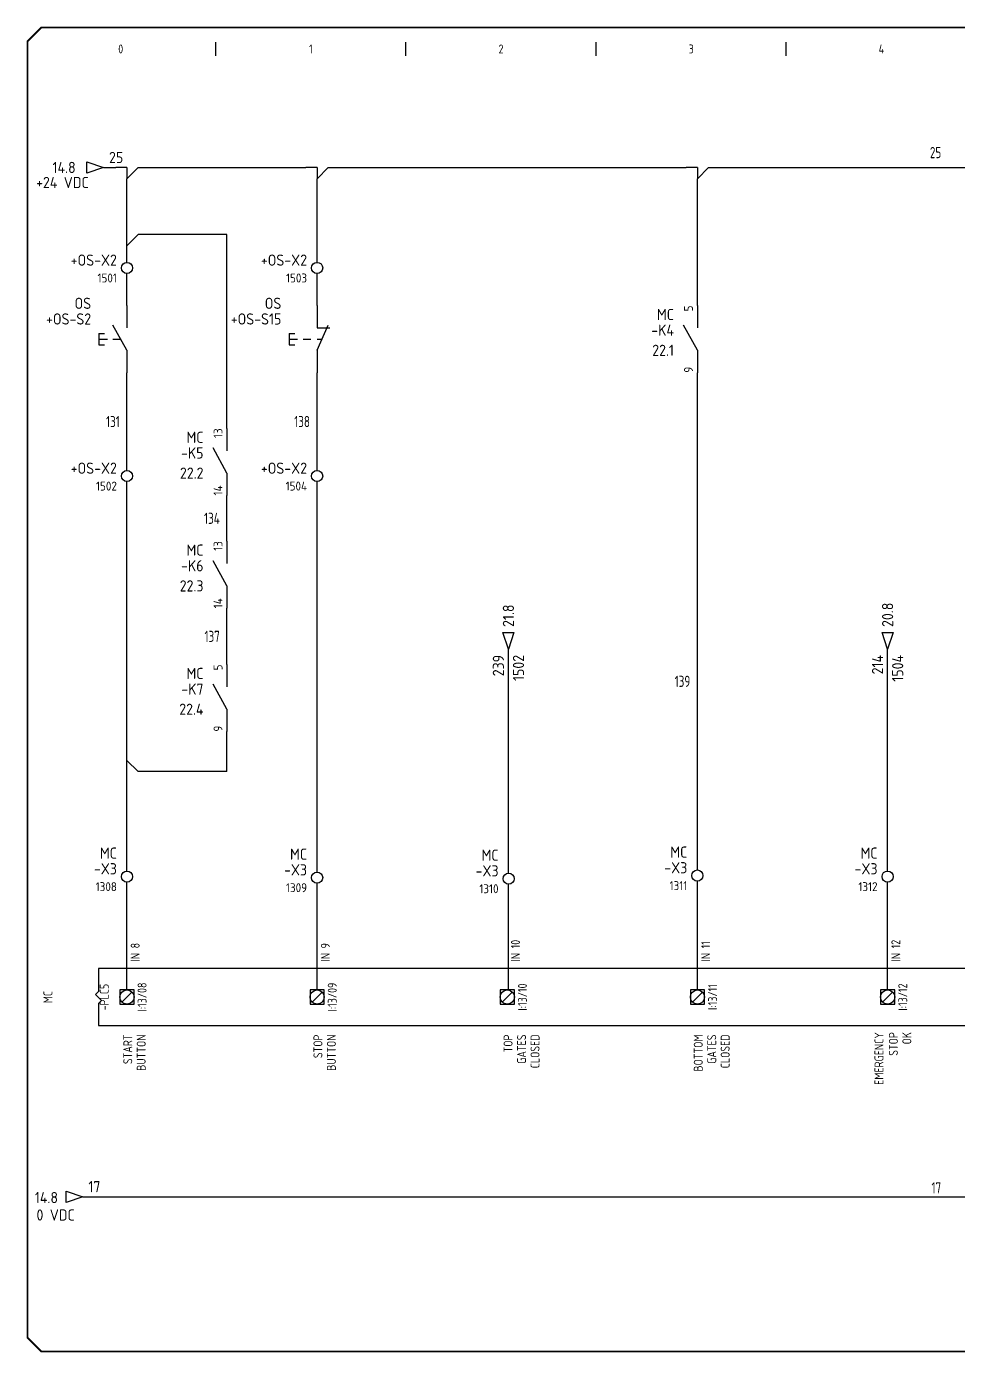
# Model space of a CAD drawing. Header units: millimetres. Extents: x 0 to 840, y 0 to 593.
# Drawn here: x 0 to 417, y 0 to 593 of the extents above; entities that cross this region are included whole.
import ezdxf
from ezdxf.enums import TextEntityAlignment as Align

# ---------------------------------------------------------------- set-up
doc = ezdxf.new("R2010")
doc.units = ezdxf.units.MM
doc.header["$LTSCALE"] = 10
doc.header["$MEASUREMENT"] = 0
for name, color, linetype in [('BLU_1.0mm^2', 5, 'Continuous'), ('BLU_1.5mm^2', 5, 'Continuous'), ('DESC', 150, 'Continuous'), ('GRN_2.5mm^2', 3, 'Continuous'), ('GRY_0.5mm^2', 9, 'Continuous'), ('LOC', 8, 'Continuous'), ('SYMS', 7, 'Continuous'), ('TAGS', 150, 'Continuous'), ('TERMS', 123, 'Continuous'), ('TITLE', 7, 'Continuous'), ('WIRENO', 72, 'Continuous'), ('WIREREF_DEST', 52, 'Continuous'), ('XREF', 7, 'Continuous'), ('XREFCHILD', 134, 'Continuous')]:
    doc.layers.add(name, color=color, linetype=linetype)
doc.styles.add('ITALIC', font='ITALIC')
doc.styles.add('SIMPLEX', font='simplex')
doc.styles.add('WD_IEC', font='isocp2.shx', dxfattribs={"width": 0.9, "height": 4})

# ---------------------------------------------------------------- blocks, each defined once
blk = doc.blocks.new('PLCIO_51B4')
at = {"layer": 'SYMS', "ltscale": 25}
for p, q in [((-12.7, 12.7), (-12.7, 2.54)), ((689.53, 12.7), (-12.7, 12.7)), ((689.53, -12.7), (689.53, 12.7)), ((-12.7, 2.54), (-14.05, 1.19)), ((-14.05, 1.19), (-11.35, -1.5)), ((-11.35, -1.5), (-12.7, -2.85)), ((-12.7, -2.85), (-12.7, -12.7)), ((-12.7, -12.7), (689.53, -12.7))]:
    blk.add_line(p, q, dxfattribs=at)
at = {"layer": 'SYMS'}
for p, q in [((-3.18, 3.17), (-3.18, -3.18)), ((3.17, 3.17), (-3.18, 3.17)), ((-3.18, 3.17), (-3.18, -3.18)), ((3.17, 3.17), (-3.18, 3.17)), ((-2.25, -2.25), (2.25, 2.25)), ((3.17, -3.18), (3.17, 3.17)), ((3.17, -3.18), (3.17, 3.17)), ((81.83, 3.17), (81.83, -3.18)), ((88.17, 3.17), (81.83, 3.17)), ((81.83, 3.17), (81.83, -3.18)), ((88.17, 3.17), (81.83, 3.17)), ((82.75, -2.25), (87.25, 2.25)), ((88.17, -3.18), (88.17, 3.17)), ((88.17, -3.18), (88.17, 3.17)), ((166.82, 3.17), (166.82, -3.18)), ((173.18, 3.17), (166.82, 3.17)), ((166.82, 3.17), (166.82, -3.18)), ((173.18, 3.17), (166.82, 3.17)), ((167.75, -2.25), (172.25, 2.25)), ((173.18, -3.18), (173.18, 3.17)), ((173.18, -3.18), (173.18, 3.17)), ((251.82, 3.17), (251.82, -3.18)), ((258.18, 3.17), (251.82, 3.17)), ((251.82, 3.17), (251.82, -3.18)), ((258.18, 3.17), (251.82, 3.17)), ((252.75, -2.25), (257.25, 2.25)), ((258.18, -3.18), (258.18, 3.17)), ((258.18, -3.18), (258.18, 3.17)), ((336.82, 3.17), (336.82, -3.18)), ((343.18, 3.17), (336.82, 3.17)), ((336.82, 3.17), (336.82, -3.18)), ((343.18, 3.17), (336.82, 3.17)), ((337.75, -2.25), (342.25, 2.25)), ((343.18, -3.18), (343.18, 3.17)), ((343.18, -3.18), (343.18, 3.17)), ((421.82, 3.17), (421.82, -3.18)), ((428.18, 3.17), (421.82, 3.17)), ((421.82, 3.17), (421.82, -3.18)), ((428.18, 3.17), (421.82, 3.17)), ((422.75, -2.25), (427.25, 2.25)), ((428.18, -3.18), (428.18, 3.17)), ((428.18, -3.18), (428.18, 3.17)), ((506.82, 3.17), (506.82, -3.18)), ((513.17, 3.17), (506.82, 3.17)), ((506.82, 3.17), (506.82, -3.18)), ((513.17, 3.17), (506.82, 3.17)), ((507.75, -2.25), (512.25, 2.25)), ((513.17, -3.18), (513.17, 3.17)), ((513.17, -3.18), (513.17, 3.17)), ((591.83, 3.17), (591.83, -3.18)), ((598.17, 3.17), (591.83, 3.17)), ((591.83, 3.17), (591.83, -3.18)), ((598.17, 3.17), (591.83, 3.17)), ((592.75, -2.25), (597.25, 2.25)), ((598.17, -3.18), (598.17, 3.17)), ((598.17, -3.18), (598.17, 3.17)), ((676.83, 3.17), (676.83, -3.18)), ((683.17, 3.17), (676.83, 3.17)), ((677.75, -2.25), (682.25, 2.25)), ((683.17, -3.18), (683.17, 3.17)), ((-3.18, -3.18), (3.17, -3.18)), ((-3.18, -3.18), (3.17, -3.18)), ((81.83, -3.18), (88.17, -3.18)), ((81.83, -3.18), (88.17, -3.18)), ((166.82, -3.18), (173.18, -3.18)), ((166.82, -3.18), (173.18, -3.18)), ((251.82, -3.18), (258.18, -3.18)), ((251.82, -3.18), (258.18, -3.18)), ((336.82, -3.18), (343.18, -3.18)), ((336.82, -3.18), (343.18, -3.18)), ((421.82, -3.18), (428.18, -3.18)), ((421.82, -3.18), (428.18, -3.18)), ((506.82, -3.18), (513.17, -3.18)), ((506.82, -3.18), (513.17, -3.18)), ((591.83, -3.18), (598.17, -3.18)), ((591.83, -3.18), (598.17, -3.18)), ((676.83, -3.18), (683.17, -3.18))]:
    blk.add_line(p, q, dxfattribs=at)
for centre in [(0, 0), (85, 0), (170, 0), (255, 0), (340, 0), (425, 0), (510, 0), (595, 0), (680, 0)]:
    blk.add_circle(centre, 3.17, dxfattribs=at)
at = {"ltscale": 25, "style": 'WD_IEC', "width": 0.8}
blk.add_attdef('LOC', text='', height=3.17, rotation=90, dxfattribs=at).set_placement((-33.34, 0), align=Align.CENTER)
at = {"ltscale": 25, "style": 'WD_IEC'}
blk.add_attdef('TAG_1', text='', height=3.17, rotation=90, dxfattribs=at).set_placement((-8.17, 0), align=Align.CENTER)
at = {"layer": 'SYMS', "style": 'WD_IEC', "width": 0.9}
for tag, p in [('TERMDESC09', (1.65, 15.88)), ('TERMDESC10', (86.65, 15.88)), ('TERMDESC11', (171.65, 15.88)), ('TERMDESC12', (256.65, 15.88)), ('TERMDESC13', (341.65, 15.88)), ('TERMDESC14', (426.65, 15.88)), ('TERMDESC15', (511.65, 15.88)), ('TERMDESC16', (596.65, 15.88))]:
    blk.add_attdef(tag, text='', height=3.17, rotation=90, dxfattribs=at).set_placement(p, align=Align.TOP_LEFT)
at = {"layer": 'SYMS', "style": 'WD_IEC'}
for tag, p in [('TAGA09', (4.76, 0)), ('TAGA10', (89.76, 0)), ('TAGA12', (259.76, 0)), ('TAGA13', (344.76, 0)), ('TAGA14', (429.76, 0)), ('TAGA15', (514.76, 0)), ('TAGA16', (599.76, 0)), ('TAGA11', (174.76, 0))]:
    blk.add_attdef(tag, text='', height=3.17, rotation=90, dxfattribs=at).set_placement(p, align=Align.TOP_CENTER)
at = {"layer": 'SYMS', "style": 'WD_IEC', "width": 0.9}
for tag, p in [('TERM09', (-4.76, 0)), ('TERM10', (80.24, 0)), ('TERM11', (165.24, 0)), ('TERM12', (250.24, 0)), ('TERM13', (335.24, 0)), ('TERM14', (420.24, 0)), ('TERM15', (505.24, 0)), ('TERM16', (590.24, 0)), ('TERM17', (675.24, 0))]:
    blk.add_attdef(tag, text='', height=3.17, rotation=90, dxfattribs=at).set_placement(p, align=Align.CENTER)
at = {"layer": 'SYMS', "style": 'WD_IEC', "flags": 1}
for tag, p in [('X2TERM09', (0, 3.17)), ('X2TERM10', (85, 3.17)), ('X2TERM11', (170, 3.17)), ('X2TERM12', (255, 3.17)), ('X2TERM13', (340, 3.17)), ('X2TERM14', (425, 3.17)), ('X2TERM15', (510, 3.17)), ('X2TERM16', (595, 3.17)), ('X8TERM17', (680, -3.18))]:
    blk.add_attdef(tag, text='', height=0.254, rotation=90, dxfattribs=at).set_placement(p, align=Align.RIGHT)
at = {"layer": 'SYMS', "style": 'WD_IEC', "width": 0.9}
blk.add_attdef('TERMDESC17', text='', height=3.17, rotation=90, dxfattribs=at).set_placement((681.59, -15.88), align=Align.TOP_RIGHT)
for tag, p in [('DESCA10', (82.62, -29.37)), ('DESCB10', (86.59, -29.37)), ('DESCC10', (90.56, -29.37)), ('DESCD10', (94.53, -29.37)), ('DESCE10', (98.49, -29.37)), ('DESCA12', (252.62, -29.37)), ('DESCB12', (256.59, -29.37)), ('DESCC12', (260.56, -29.37)), ('DESCD12', (264.53, -29.37)), ('DESCE12', (268.49, -29.37)), ('DESCA13', (337.62, -29.37)), ('DESCB13', (341.59, -29.37)), ('DESCC13', (345.56, -29.37)), ('DESCD13', (349.53, -29.37)), ('DESCE13', (353.49, -29.37)), ('DESCA14', (422.62, -29.37)), ('DESCB14', (426.59, -29.37)), ('DESCC14', (430.56, -29.37)), ('DESCD14', (434.53, -29.37)), ('DESCE14', (438.49, -29.37)), ('DESCA15', (507.62, -29.37)), ('DESCB15', (511.59, -29.37)), ('DESCC15', (515.56, -29.37)), ('DESCD15', (519.53, -29.37)), ('DESCE15', (523.49, -29.37)), ('DESCA16', (592.62, -29.37)), ('DESCB16', (596.59, -29.37)), ('DESCC16', (600.56, -29.37)), ('DESCD16', (604.53, -29.37)), ('DESCE16', (608.49, -29.37)), ('DESCA09', (-2.38, -29.37)), ('DESCB09', (1.59, -29.37)), ('DESCC09', (5.56, -29.37)), ('DESCD09', (9.52, -29.37)), ('DESCE09', (13.49, -29.37)), ('DESCA11', (167.62, -29.37)), ('DESCB11', (171.59, -29.37)), ('DESCC11', (175.56, -29.37)), ('DESCD11', (179.53, -29.37)), ('DESCE11', (183.49, -29.37))]:
    blk.add_attdef(tag, text='', height=3.17, rotation=90, dxfattribs=at).set_placement(p, align=Align.RIGHT)
blk = doc.blocks.new('acade_title')
at = {"layer": 'SYMS'}
for p, q in [((85, 580), (85, 586)), ((170, 580), (170, 586)), ((255, 580), (255, 586)), ((340, 580), (340, 586))]:
    blk.add_line(p, q, dxfattribs=at)
at = {"layer": 'TITLE', "const_width": 0.784}
blk.add_lwpolyline([(765.79, 7.07), (765.79, 586.36), (759.5, 592.64), (7.07, 592.64), (0.79, 586.36), (0.79, 7.07), (7.07, 0.79), (759.5, 0.79)], close=True, dxfattribs=at)
at = {"layer": 'SYMS', "style": 'WD_IEC', "width": 0.9}
for s, p in [('0', (42.5, 581)), ('1', (127.5, 581)), ('2', (212.5, 581)), ('3', (297.5, 581)), ('4', (382.5, 581))]:
    blk.add_text(s, height=4, dxfattribs=at).set_placement(p, align=Align.CENTER)
at = {"layer": 'TITLE', "color": 1, "style": 'ITALIC'}
for tag, height, p in [('TITLE#1', 3, (806.47, 85.58)), ('TITLE#2', 3, (806.47, 80.5)), ('TITLE#3', 3, (806.47, 75.41)), ('TITLE#4', 3, (806.47, 70.33)), ('DWG#', 4, (806.47, 20.76))]:
    blk.add_attdef(tag, text='', height=height, dxfattribs=at).set_placement(p, align=Align.CENTER)
at = {"layer": 'TITLE', "color": 1, "style": 'SIMPLEX'}
blk.add_attdef('CAD#', (772.63, 49.19), '', height=2.5, rotation=90, dxfattribs=at)
at = {"layer": 'TITLE', "color": 1}
for tag, p, height, style in [('ENGINEER', (783.37, 49.19), 2.5, 'ITALIC'), ('CHKDBY', (813.2, 49.2), 2.5, 'ITALIC'), ('JOB#', (789.06, 41.3), 2.5, 'SIMPLEX'), ('DRAWNBY', (814.95, 41.3), 2.5, 'ITALIC'), ('SCALE', (786.29, 33.76), 2.5, 'SIMPLEX'), ('DATE', (812.8, 33.76), 2.5, 'SIMPLEX'), ('SHTS', (815.9, 6.29), 4, 'ITALIC')]:
    blk.add_attdef(tag, p, '', height=height, dxfattribs=dict(at, style=style))
at = {"layer": 'TITLE', "color": 1, "style": 'ITALIC'}
blk.add_attdef('SH#', text='', height=4, dxfattribs=at).set_placement((799.54, 6.29), align=Align.RIGHT)
at = {"layer": 'TITLE', "color": 7, "flags": 9}
blk.add_attdef('WD_TB', (782.91, 0.79), '', height=3.14, dxfattribs=at)
blk = doc.blocks.new('HA1D2')
blk.add_lwpolyline([(0, 0), (-1.25, 3.75), (1.25, 3.75)], close=True)
at = {"style": 'WD_IEC'}
blk.add_attdef('XREF', text='', height=2.5, rotation=90, dxfattribs=at).set_placement((0, 5), align=Align.MIDDLE_LEFT)
at = {"style": 'WD_IEC', "flags": 1}
blk.add_attdef('SIGCODE', text='', height=1, dxfattribs=at).set_placement((-2.5, 1.8), align=Align.RIGHT)
blk.add_attdef('X8TERM01', (0, 0), '', height=0.32, dxfattribs=at)
at = {"style": 'WD_IEC', "flags": 8}
blk.add_attdef('WIRENO', text='', height=2.5, rotation=90, dxfattribs=at).set_placement((-1, -1.25), align=Align.RIGHT)
at = {"style": 'WD_IEC'}
blk.add_attdef('DESC1', text='', height=2.5, rotation=90, dxfattribs=at).set_placement((1, -1.25), align=Align.TOP_RIGHT)
blk = doc.blocks.new('VPB12')
for p, q in [((0, 7.5), (0, 2.5)), ((0, -2.5), (2.5, 3.12)), ((-6.25, 1.25), (-6.25, -1.25)), ((-6.25, 1.25), (-5, 1.25)), ((-6.25, 0), (-4.38, 0)), ((-3.12, 0), (-1.39, 0)), ((0, 2.5), (2.87, 2.5)), ((0, 0), (1.11, 0)), ((-6.25, -1.25), (-5, -1.25)), ((0, -2.5), (0, -7.5))]:
    blk.add_line(p, q)
at = {"style": 'WD_IEC'}
for tag, p in [('INST', (-8, 10.25)), ('LOC', (-8, 6.75)), ('TAG1', (-8, 3.25)), ('DESC1', (-8, -10.35)), ('DESC2', (-8, -13.85)), ('DESC3', (-8, -17.35))]:
    blk.add_attdef(tag, text='', height=2.5, dxfattribs=at).set_placement(p, align=Align.RIGHT)
blk.add_attdef('TERM01', text='', height=2, rotation=90, dxfattribs=at).set_placement((-1, 7.5), align=Align.RIGHT)
at = {"style": 'WD_IEC', "flags": 1}
for tag, p, height in [('X2TERM01', (0, 7.5), 0.32), ('CONTACT', (0.5, 4.5), 1), ('COMMON', (1.75, 3.25), 1), ('X1LINK', (1.5, 0), 0.32), ('ASSYCODE', (1, -4), 1), ('FAMILY', (1, -5.5), 1), ('X8TERM02', (0, -7.5), 0.32), ('CATDESC', (1, -7), 1)]:
    blk.add_attdef(tag, p, '', height=height, dxfattribs=at)
at = {"style": 'WD_IEC', "flags": 9}
for tag, p in [('MFG', (-8.5, -0.25)), ('CAT', (-8.5, -2.75))]:
    blk.add_attdef(tag, text='', height=1.5, dxfattribs=at).set_placement(p, align=Align.RIGHT)
at = {"style": 'WD_IEC'}
blk.add_attdef('TERM02', (-1, -7.5), '', height=2, rotation=90, dxfattribs=at)
at = {"lineweight": 15, "style": 'WD_IEC'}
blk.add_attdef('XREF', text='', height=2.5, dxfattribs=at).set_placement((-8, -6.35), align=Align.RIGHT)
blk = doc.blocks.new('VPB11')
for p, q in [((0, 7.5), (0, 2.5)), ((0, -2.5), (-3.125, 3.125)), ((-6.25, 1.25), (-6.25, -1.25)), ((-6.25, 1.25), (-5, 1.25)), ((-6.25, 0), (-4.375, 0)), ((-3.125, 0), (-1.389, 0)), ((-6.25, -1.25), (-5, -1.25)), ((0, -2.5), (0, -7.5))]:
    blk.add_line(p, q)
at = {"style": 'WD_IEC'}
for tag, p in [('INST', (-8, 10.25)), ('LOC', (-8, 6.75)), ('TAG1', (-8, 3.25)), ('DESC1', (-8, -10.35)), ('DESC2', (-8, -13.85)), ('DESC3', (-8, -17.35))]:
    blk.add_attdef(tag, text='', height=2.5, dxfattribs=at).set_placement(p, align=Align.RIGHT)
blk.add_attdef('TERM01', text='', height=2, rotation=90, dxfattribs=at).set_placement((-1, 7.5), align=Align.RIGHT)
at = {"style": 'WD_IEC', "flags": 1}
for tag, p, height in [('X2TERM01', (0, 7.5), 0.32), ('CONTACT', (0.5, 4.5), 1), ('COMMON', (1.75, 3.25), 1), ('X1LINK', (0, 0), 0.32), ('ASSYCODE', (1, -4), 1), ('FAMILY', (1, -5.5), 1), ('X8TERM02', (0, -7.5), 0.32), ('CATDESC', (1, -7), 1)]:
    blk.add_attdef(tag, p, '', height=height, dxfattribs=at)
at = {"style": 'WD_IEC', "flags": 9}
for tag, p in [('MFG', (-8.5, -0.25)), ('CAT', (-8.5, -2.75))]:
    blk.add_attdef(tag, text='', height=1.5, dxfattribs=at).set_placement(p, align=Align.RIGHT)
at = {"style": 'WD_IEC'}
blk.add_attdef('TERM02', (-1, -7.5), '', height=2, rotation=90, dxfattribs=at)
at = {"lineweight": 15, "style": 'WD_IEC'}
blk.add_attdef('XREF', text='', height=2.5, dxfattribs=at).set_placement((-8, -6.35), align=Align.RIGHT)
blk = doc.blocks.new('VCR21')
for p, q in [((0, 7.5), (0, 2.5)), ((0, -2.5), (-3.12, 3.12)), ((0, -2.5), (0, -7.5))]:
    blk.add_line(p, q)
at = {"style": 'WD_IEC'}
for tag, p in [('INST', (-5.25, 6.75)), ('LOC', (-5.25, 3.75)), ('TAG2', (-5.25, 0.75)), ('XREF', (-5.25, -3.75)), ('DESC1', (-5.25, -6.75)), ('DESC2', (-5.25, -9.75)), ('DESC3', (-5.25, -12.75))]:
    blk.add_attdef(tag, text='', height=2.5, dxfattribs=at).set_placement(p, align=Align.RIGHT)
blk.add_attdef('TERM01', text='', height=2, rotation=90, dxfattribs=at).set_placement((-1, 7.5), align=Align.RIGHT)
at = {"style": 'WD_IEC', "flags": 1}
for tag, p, height in [('X2TERM01', (0, 7.5), 0.32), ('X4LINK', (-2.75, 0), 0.32), ('X1LINK', (-0.5, 0), 0.32), ('CONTACT', (4, -3.5), 1), ('FAMILY', (4, -5), 1), ('COMMON', (5.25, -4.75), 1), ('X8TERM02', (0, -7.5), 0.32)]:
    blk.add_attdef(tag, p, '', height=height, dxfattribs=at)
at = {"style": 'WD_IEC'}
blk.add_attdef('TERM02', (-1, -7.5), '', height=2, rotation=90, dxfattribs=at)
blk = doc.blocks.new('HA1D3')
blk.add_lwpolyline([(0, 0), (-3.75, -1.25), (-3.75, 1.25)], close=True)
at = {"style": 'WD_IEC'}
for tag, p, height, flags in [('WIRENO', (1.25, 1), 2.5, 8), ('X1TERM01', (0, 0), 0.32, 1)]:
    blk.add_attdef(tag, p, '', height=height, dxfattribs=dict(at, flags=flags))
blk.add_attdef('XREF', text='', height=2.5, dxfattribs=at).set_placement((-5, 0), align=Align.MIDDLE_RIGHT)
at = {"style": 'WD_IEC', "flags": 1}
blk.add_attdef('SIGCODE', text='', height=1, dxfattribs=at).set_placement((-2.5, 1.8), align=Align.RIGHT)
at = {"style": 'WD_IEC'}
blk.add_attdef('DESC1', text='', height=2.5, dxfattribs=at).set_placement((1.25, -1), align=Align.TOP_LEFT)
blk = doc.blocks.new('VT0002')
blk.add_circle((0, 0), 1.25)
at = {"style": 'WD_IEC'}
for tag, p in [('INST', (-2.25, 6.5)), ('LOC', (-2.25, 3.5)), ('DESC1', (-2.25, -6.25)), ('DESC2', (-2.25, -9.25)), ('DESC3', (-2.25, -12.25))]:
    blk.add_attdef(tag, text='', height=2.5, dxfattribs=at).set_placement(p, align=Align.RIGHT)
at = {"style": 'WD_IEC', "flags": 1}
for tag, p, height in [('ASSYCODE', (2.75, 10.75), 1), ('CATDESC', (2.75, 9.25), 1), ('MFG', (2.75, 7.25), 1.5), ('CAT', (2.75, 4.75), 1.5), ('X4PIN01', (-1.25, 1), 0.25), ('X4TERM01', (-1.25, 0), 0.25), ('X4TERMDESC01', (-1.25, 0.5), 0.4), ('STRIPSEQ', (0, 0), 0.025), ('X2PIN01', (0, 2.25), 0.25), ('X2TERM01', (0, 1.25), 0.25), ('X8PIN01', (0, -0.25), 0.25), ('X2TERMDESC01', (0, 1.75), 0.4), ('X1PIN01', (1.25, 1), 0.25), ('X1TERM01', (1.25, 0), 0.25), ('X1TERMDESC01', (1.25, 0.5), 0.4), ('LINKTERM', (0, -0.04), 0.025), ('X8TERM01', (0, -1.25), 0.25), ('X8TERMDESC01', (0, -0.75), 0.4)]:
    blk.add_attdef(tag, p, '', height=height, dxfattribs=at)
at = {"style": 'WD_IEC', "flags": 8}
for tag, height, p in [('TAGSTRIP', 2.5, (-2.25, 0.5)), ('TERM01', 2, (-2.25, -3.25))]:
    blk.add_attdef(tag, text='', height=height, dxfattribs=at).set_placement(p, align=Align.RIGHT)
blk = doc.blocks.new('WD_WNH')
at = {"linetype": 'Continuous', "style": 'WD_IEC', "width": 0.8}
blk.add_attdef('WIRENO', text='', height=2.5, dxfattribs=at).set_placement((0, 0.75), align=Align.CENTER)
at = {"style": 'WD_IEC', "flags": 1}
for tag, p in [('W08USER', (0, 0.375)), ('W04USER', (0, 0.875)), ('W05USER', (0, 0.75)), ('W09USER', (0, 0.25)), ('W03USER', (0, 1)), ('W06USER', (0, 0.625)), ('W07USER', (0, 0.5)), ('W02USER', (0, 1.125)), ('W01USER', (0, 1.25)), ('W10USER', (0, 0.125))]:
    blk.add_attdef(tag, text='', height=0.08, dxfattribs=at).set_placement(p, align=Align.CENTER)
blk = doc.blocks.new('WD_WNV')
at = {"linetype": 'Continuous', "style": 'WD_IEC', "width": 0.8}
blk.add_attdef('WIRENO', text='', height=2.5, dxfattribs=at).set_placement((-1.6, 0), align=Align.MIDDLE_RIGHT)
at = {"style": 'WD_IEC', "flags": 1}
for tag, p in [('W08USER', (-1, 0.375)), ('W04USER', (-1, 0.875)), ('W05USER', (-1, 0.75)), ('W09USER', (-1, 0.25)), ('W03USER', (-1, 1)), ('W06USER', (-1, 0.625)), ('W07USER', (-1, 0.5)), ('W02USER', (-1, 1.125)), ('W01USER', (-1, 1.25)), ('W10USER', (-1, 0.125))]:
    blk.add_attdef(tag, text='', height=0.08, dxfattribs=at).set_placement(p, align=Align.CENTER)
blk = doc.blocks.new('VT0_184')
for p, q in [((0, 0), (-2.5, 0)), ((0, 0), (0, -2.5)), ((0, -2.5), (2.5, 0))]:
    blk.add_line(p, q)
at = {"style": 'WD_IEC', "flags": 1}
for tag, p in [('X4TERM01', (-2.5, 0)), ('X1TERM01', (2.5, 0)), ('X8TERM01', (0, -2.5)), ('WDWSEQ', (1.53, -1.26))]:
    blk.add_attdef(tag, p, '', height=0.4, dxfattribs=at)
blk = doc.blocks.new('VT0_281')
for p in [(0, -2.5), (2.5, 0)]:
    blk.add_line(p, (0, 2.5))
at = {"style": 'WD_IEC', "flags": 1}
for tag, p in [('X2TERM01', (0, 2.5)), ('WDWSEQ', (1.92, 1.22)), ('X1TERM01', (2.5, 0)), ('X8TERM01', (0, -2.5))]:
    blk.add_attdef(tag, p, '', height=0.4, dxfattribs=at)
blk = doc.blocks.new('VT0_821')
for p, q in [((0, -2.5), (0, 2.5)), ((2.5, 0), (0, -2.5))]:
    blk.add_line(p, q)
at = {"style": 'WD_IEC', "flags": 1}
for tag, p in [('X2TERM01', (0, 2.5)), ('WDWSEQ', (1.92, 1.22)), ('X1TERM01', (2.5, 0)), ('X8TERM01', (0, -2.5))]:
    blk.add_attdef(tag, p, '', height=0.4, dxfattribs=at)

msp = doc.modelspace()

# ---------------------------------------------------------------- linework, layer by layer
at = {"layer": 'BLU_1.0mm^2'}
msp.add_line((34.78, 530), (40.29, 530), dxfattribs=at)
at = {"layer": 'BLU_1.0mm^2', "ltscale": 25}
for p, q in [((50.29, 530), (125.29, 530)), ((135.29, 530), (295.29, 530)), ((305.29, 530), (695, 530)), ((45.29, 505), (45.29, 525)), ((130.29, 487.63), (130.29, 525)), ((300.29, 468.32), (300.29, 525)), ((45.29, 487.63), (45.29, 495))]:
    msp.add_line(p, q, dxfattribs=at)
at = {"layer": 'BLU_1.5mm^2', "ltscale": 4}
for p, q in [((90, 500), (50.29, 500)), ((90, 413.42), (90, 500)), ((130.29, 468.32), (130.29, 482.63)), ((45.29, 394.63), (45.29, 438.32)), ((130.29, 394.63), (130.29, 438.32))]:
    msp.add_line(p, q, dxfattribs=at)
at = {"layer": 'BLU_1.5mm^2'}
for p, q in [((45.29, 468.32), (45.29, 482.63)), ((90, 363.01), (90, 383.42)), ((90, 307.89), (90, 333.01)), ((90, 260), (90, 277.89))]:
    msp.add_line(p, q, dxfattribs=at)
at = {"layer": 'BLU_1.5mm^2', "ltscale": 25}
for p, q in [((300.25, 216.05), (300.29, 438.32)), ((45.29, 265), (45.29, 389.63)), ((130.29, 215.12), (130.29, 389.63)), ((215.89, 214.66), (215.79, 314.67)), ((385.29, 215.59), (385.29, 314.67)), ((45.3, 215.59), (45.29, 255)), ((90, 260), (50.29, 260))]:
    msp.add_line(p, q, dxfattribs=at)
at = {"layer": 'GRN_2.5mm^2', "ltscale": 25}
msp.add_line((25.55, 70), (720.29, 70), dxfattribs=at)
at = {"layer": 'GRY_0.5mm^2'}
for p, q in [((45.29, 162.42), (45.3, 210.59)), ((130.29, 162.42), (130.29, 210.12)), ((215.79, 162.42), (215.89, 209.66)), ((300.29, 162.42), (300.25, 211.05)), ((385.29, 162.42), (385.29, 210.59))]:
    msp.add_line(p, q, dxfattribs=at)

# ---------------------------------------------------------------- block references
at = {"layer": 'BLU_1.0mm^2', "ltscale": 25, "xscale": 2, "yscale": 2, "zscale": 2}
for name, p in [('VT0_184', (45.29, 530)), ('VT0_184', (130.29, 530)), ('VT0_184', (300.29, 530)), ('VT0_821', (45.29, 500))]:
    msp.add_blockref(name, p, dxfattribs=at)
at = {"layer": 'BLU_1.5mm^2', "ltscale": 25, "xscale": 2, "yscale": 2, "zscale": 2}
msp.add_blockref('VT0_281', (45.29, 260), dxfattribs=at)
at = {"layer": 'SYMS', "ltscale": 25}
msp.add_blockref('acade_title', (0, 0), dxfattribs=at)
ref = msp.add_blockref('HA1D3', (34.78, 530), dxfattribs=dict(at, xscale=2, yscale=2, zscale=2))
ref.add_attrib('XREF', '14.8', dxfattribs={"layer": 'XREF', "height": 5, "style": 'WD_IEC'}).set_placement((22.36, 530.04), align=Align.MIDDLE_RIGHT)
ref.add_attrib('DESC1', '+24 VDC', dxfattribs={"layer": 'DESC', "height": 5, "style": 'WD_IEC'}).set_placement((4.69, 525.83), align=Align.TOP_LEFT)
ref.add_attrib('WIRENO', '25', (37.28, 532), dxfattribs={"layer": 'WIREREF_DEST', "height": 5, "style": 'WD_IEC', "flags": 8})
ref = msp.add_blockref('VT0002', (45.29, 485.13), dxfattribs=dict(at, xscale=2, yscale=2, zscale=2))
ref.add_attrib('TERM01', '1501', dxfattribs={"layer": 'TERMS', "height": 4, "style": 'WD_IEC', "flags": 8}).set_placement((40.79, 478.63), align=Align.RIGHT)
ref.add_attrib('TAGSTRIP', '+OS-X2', dxfattribs={"layer": 'TAGS', "height": 5, "style": 'WD_IEC', "flags": 8}).set_placement((40.79, 486.13), align=Align.RIGHT)
ref = msp.add_blockref('VT0002', (130.29, 485.13), dxfattribs=dict(at, xscale=2, yscale=2, zscale=2))
ref.add_attrib('TERM01', '1503', dxfattribs={"layer": 'TERMS', "height": 4, "style": 'WD_IEC', "flags": 8}).set_placement((125.79, 478.63), align=Align.RIGHT)
ref.add_attrib('TAGSTRIP', '+OS-X2', dxfattribs={"layer": 'TAGS', "height": 5, "style": 'WD_IEC', "flags": 8}).set_placement((125.79, 486.13), align=Align.RIGHT)
ref = msp.add_blockref('VPB11', (45.29, 453.32), dxfattribs=dict(at, xscale=2, yscale=2, zscale=2))
ref.add_attrib('LOC', 'OS', dxfattribs={"layer": 'LOC', "height": 5, "style": 'WD_IEC'}).set_placement((29.29, 466.82), align=Align.RIGHT)
ref.add_attrib('TAG1', '+OS-S2', dxfattribs={"layer": 'TAGS', "height": 5, "style": 'WD_IEC'}).set_placement((29.29, 459.82), align=Align.RIGHT)
ref = msp.add_blockref('VPB12', (130.29, 453.32), dxfattribs=dict(at, xscale=2, yscale=2, zscale=2))
ref.add_attrib('LOC', 'OS', dxfattribs={"layer": 'LOC', "height": 5, "style": 'WD_IEC'}).set_placement((114.29, 466.82), align=Align.RIGHT)
ref.add_attrib('TAG1', '+OS-S15', dxfattribs={"layer": 'TAGS', "height": 5, "style": 'WD_IEC'}).set_placement((114.29, 459.82), align=Align.RIGHT)
ref = msp.add_blockref('VCR21', (300.29, 453.32), dxfattribs=dict(at, xscale=2, yscale=2, zscale=2))
ref.add_attrib('TERM02', '9', (298.29, 438.32), dxfattribs={"layer": 'TERMS', "height": 4, "rotation": 90, "style": 'WD_IEC'})
ref.add_attrib('TERM01', '5', dxfattribs={"layer": 'TERMS', "height": 4, "rotation": 90, "style": 'WD_IEC'}).set_placement((298.29, 468.32), align=Align.RIGHT)
ref.add_attrib('XREF', '22.1', dxfattribs={"layer": 'XREFCHILD', "height": 5, "style": 'WD_IEC'}).set_placement((289.79, 445.82), align=Align.RIGHT)
ref.add_attrib('LOC', 'MC', dxfattribs={"layer": 'LOC', "height": 5, "style": 'WD_IEC'}).set_placement((289.79, 461.82), align=Align.RIGHT)
ref.add_attrib('TAG2', '-K4', dxfattribs={"layer": 'TAGS', "height": 5, "style": 'WD_IEC'}).set_placement((289.79, 454.82), align=Align.RIGHT)
ref = msp.add_blockref('VCR21', (90, 398.42), dxfattribs=dict(at, xscale=2, yscale=2, zscale=2))
ref.add_attrib('TERM02', '14', (88, 383.42), dxfattribs={"layer": 'TERMS', "height": 4, "rotation": 90, "style": 'WD_IEC'})
ref.add_attrib('TERM01', '13', dxfattribs={"layer": 'TERMS', "height": 4, "rotation": 90, "style": 'WD_IEC'}).set_placement((88, 413.42), align=Align.RIGHT)
ref.add_attrib('XREF', '22.2', dxfattribs={"layer": 'XREFCHILD', "height": 5, "style": 'WD_IEC'}).set_placement((79.5, 390.92), align=Align.RIGHT)
ref.add_attrib('LOC', 'MC', dxfattribs={"layer": 'LOC', "height": 5, "style": 'WD_IEC'}).set_placement((79.5, 406.92), align=Align.RIGHT)
ref.add_attrib('TAG2', '-K5', dxfattribs={"layer": 'TAGS', "height": 5, "style": 'WD_IEC'}).set_placement((79.5, 399.92), align=Align.RIGHT)
ref = msp.add_blockref('VT0002', (45.29, 392.13), dxfattribs=dict(at, xscale=2, yscale=2, zscale=2))
ref.add_attrib('TERM01', '1502', dxfattribs={"layer": 'TERMS', "height": 4, "style": 'WD_IEC', "flags": 8}).set_placement((40.79, 385.63), align=Align.RIGHT)
ref.add_attrib('TAGSTRIP', '+OS-X2', dxfattribs={"layer": 'TAGS', "height": 5, "style": 'WD_IEC', "flags": 8}).set_placement((40.79, 393.13), align=Align.RIGHT)
ref = msp.add_blockref('VT0002', (130.29, 392.13), dxfattribs=dict(at, xscale=2, yscale=2, zscale=2))
ref.add_attrib('TERM01', '1504', dxfattribs={"layer": 'TERMS', "height": 4, "style": 'WD_IEC', "flags": 8}).set_placement((125.79, 385.63), align=Align.RIGHT)
ref.add_attrib('TAGSTRIP', '+OS-X2', dxfattribs={"layer": 'TAGS', "height": 5, "style": 'WD_IEC', "flags": 8}).set_placement((125.79, 393.13), align=Align.RIGHT)
ref = msp.add_blockref('VCR21', (90, 348.01), dxfattribs=dict(at, xscale=2, yscale=2, zscale=2))
ref.add_attrib('TERM02', '14', (88, 333.01), dxfattribs={"layer": 'TERMS', "height": 4, "rotation": 90, "style": 'WD_IEC'})
ref.add_attrib('TERM01', '13', dxfattribs={"layer": 'TERMS', "height": 4, "rotation": 90, "style": 'WD_IEC'}).set_placement((88, 363.01), align=Align.RIGHT)
ref.add_attrib('XREF', '22.3', dxfattribs={"layer": 'XREFCHILD', "height": 5, "style": 'WD_IEC'}).set_placement((79.5, 340.51), align=Align.RIGHT)
ref.add_attrib('LOC', 'MC', dxfattribs={"layer": 'LOC', "height": 5, "style": 'WD_IEC'}).set_placement((79.5, 356.51), align=Align.RIGHT)
ref.add_attrib('TAG2', '-K6', dxfattribs={"layer": 'TAGS', "height": 5, "style": 'WD_IEC'}).set_placement((79.5, 349.51), align=Align.RIGHT)
ref = msp.add_blockref('HA1D2', (215.79, 314.67), dxfattribs=dict(at, xscale=2, yscale=2, zscale=2))
ref.add_attrib('XREF', '21.8', dxfattribs={"layer": 'XREF', "height": 5, "rotation": 90, "style": 'WD_IEC'}).set_placement((215.79, 324.67), align=Align.MIDDLE_LEFT)
ref.add_attrib('DESC1', '1502', dxfattribs={"layer": 'DESC', "height": 5, "rotation": 90, "style": 'WD_IEC'}).set_placement((217.79, 312.17), align=Align.TOP_RIGHT)
ref.add_attrib('WIRENO', '239', dxfattribs={"layer": 'WIREREF_DEST', "height": 5, "rotation": 90, "style": 'WD_IEC', "flags": 8}).set_placement((213.79, 312.17), align=Align.RIGHT)
ref = msp.add_blockref('HA1D2', (385.29, 314.67), dxfattribs=dict(at, xscale=2, yscale=2, zscale=2))
ref.add_attrib('XREF', '20.8', dxfattribs={"layer": 'XREF', "height": 5, "rotation": 90, "style": 'WD_IEC'}).set_placement((385.29, 324.67), align=Align.MIDDLE_LEFT)
ref.add_attrib('DESC1', '1504', dxfattribs={"layer": 'DESC', "height": 5, "rotation": 90, "style": 'WD_IEC'}).set_placement((387.29, 312.17), align=Align.TOP_RIGHT)
ref.add_attrib('WIRENO', '214', dxfattribs={"layer": 'WIREREF_DEST', "height": 5, "rotation": 90, "style": 'WD_IEC', "flags": 8}).set_placement((383.29, 312.17), align=Align.RIGHT)
ref = msp.add_blockref('VCR21', (90, 292.89), dxfattribs=dict(at, xscale=2, yscale=2, zscale=2))
ref.add_attrib('TERM02', '9', (88, 277.89), dxfattribs={"layer": 'TERMS', "height": 4, "rotation": 90, "style": 'WD_IEC'})
ref.add_attrib('TERM01', '5', dxfattribs={"layer": 'TERMS', "height": 4, "rotation": 90, "style": 'WD_IEC'}).set_placement((88, 307.89), align=Align.RIGHT)
ref.add_attrib('XREF', '22.4', dxfattribs={"layer": 'XREFCHILD', "height": 5, "style": 'WD_IEC'}).set_placement((79.5, 285.39), align=Align.RIGHT)
ref.add_attrib('LOC', 'MC', dxfattribs={"layer": 'LOC', "height": 5, "style": 'WD_IEC'}).set_placement((79.5, 301.39), align=Align.RIGHT)
ref.add_attrib('TAG2', '-K7', dxfattribs={"layer": 'TAGS', "height": 5, "style": 'WD_IEC'}).set_placement((79.5, 294.39), align=Align.RIGHT)
ref = msp.add_blockref('VT0002', (45.3, 213.09), dxfattribs=dict(at, xscale=2, yscale=2, zscale=2))
ref.add_attrib('TERM01', '1308', dxfattribs={"layer": 'TERMS', "height": 4, "style": 'WD_IEC', "flags": 8}).set_placement((40.8, 206.59), align=Align.RIGHT)
ref.add_attrib('LOC', 'MC', dxfattribs={"layer": 'LOC', "height": 5, "style": 'WD_IEC'}).set_placement((40.8, 221.09), align=Align.RIGHT)
ref.add_attrib('TAGSTRIP', '-X3', dxfattribs={"layer": 'TAGS', "height": 5, "style": 'WD_IEC', "flags": 8}).set_placement((40.8, 214.09), align=Align.RIGHT)
ref = msp.add_blockref('VT0002', (130.29, 212.62), dxfattribs=dict(at, xscale=2, yscale=2, zscale=2))
ref.add_attrib('TERM01', '1309', dxfattribs={"layer": 'TERMS', "height": 4, "style": 'WD_IEC', "flags": 8}).set_placement((125.79, 206.12), align=Align.RIGHT)
ref.add_attrib('LOC', 'MC', dxfattribs={"layer": 'LOC', "height": 5, "style": 'WD_IEC'}).set_placement((125.79, 220.62), align=Align.RIGHT)
ref.add_attrib('TAGSTRIP', '-X3', dxfattribs={"layer": 'TAGS', "height": 5, "style": 'WD_IEC', "flags": 8}).set_placement((125.79, 213.62), align=Align.RIGHT)
ref = msp.add_blockref('VT0002', (300.25, 213.55), dxfattribs=dict(at, xscale=2, yscale=2, zscale=2))
ref.add_attrib('TERM01', '1311', dxfattribs={"layer": 'TERMS', "height": 4, "style": 'WD_IEC', "flags": 8}).set_placement((295.75, 207.05), align=Align.RIGHT)
ref.add_attrib('LOC', 'MC', dxfattribs={"layer": 'LOC', "height": 5, "style": 'WD_IEC'}).set_placement((295.75, 221.55), align=Align.RIGHT)
ref.add_attrib('TAGSTRIP', '-X3', dxfattribs={"layer": 'TAGS', "height": 5, "style": 'WD_IEC', "flags": 8}).set_placement((295.75, 214.55), align=Align.RIGHT)
ref = msp.add_blockref('VT0002', (385.29, 213.09), dxfattribs=dict(at, xscale=2, yscale=2, zscale=2))
ref.add_attrib('TERM01', '1312', dxfattribs={"layer": 'TERMS', "height": 4, "style": 'WD_IEC', "flags": 8}).set_placement((380.79, 206.59), align=Align.RIGHT)
ref.add_attrib('LOC', 'MC', dxfattribs={"layer": 'LOC', "height": 5, "style": 'WD_IEC'}).set_placement((380.79, 221.09), align=Align.RIGHT)
ref.add_attrib('TAGSTRIP', '-X3', dxfattribs={"layer": 'TAGS', "height": 5, "style": 'WD_IEC', "flags": 8}).set_placement((380.79, 214.09), align=Align.RIGHT)
ref = msp.add_blockref('VT0002', (215.89, 212.16), dxfattribs=dict(at, xscale=2, yscale=2, zscale=2))
ref.add_attrib('TERM01', '1310', dxfattribs={"layer": 'TERMS', "height": 4, "style": 'WD_IEC', "flags": 8}).set_placement((211.39, 205.66), align=Align.RIGHT)
ref.add_attrib('LOC', 'MC', dxfattribs={"layer": 'LOC', "height": 5, "style": 'WD_IEC'}).set_placement((211.39, 220.16), align=Align.RIGHT)
ref.add_attrib('TAGSTRIP', '-X3', dxfattribs={"layer": 'TAGS', "height": 5, "style": 'WD_IEC', "flags": 8}).set_placement((211.39, 213.16), align=Align.RIGHT)
ref = msp.add_blockref('PLCIO_51B4', (45.29, 159.24), dxfattribs=at)
ref.add_attrib('TAGA09', 'I:13/08', dxfattribs={"layer": 'TAGS', "ltscale": 25, "height": 4, "rotation": 90, "style": 'WD_IEC', "width": 0.9}).set_placement((50.05, 159.24), align=Align.TOP_CENTER)
ref.add_attrib('DESCA09', 'START', dxfattribs={"layer": 'DESC', "ltscale": 25, "height": 4, "rotation": 90, "style": 'WD_IEC', "width": 0.9}).set_placement((47.65, 142.51), align=Align.RIGHT)
ref.add_attrib('DESCB09', 'BUTTON', dxfattribs={"layer": 'DESC', "ltscale": 25, "height": 4, "rotation": 90, "style": 'WD_IEC', "width": 0.9}).set_placement((53.67, 142.51), align=Align.RIGHT)
ref.add_attrib('TERMDESC09', 'IN 8', dxfattribs={"layer": 'TERMS', "ltscale": 25, "height": 4, "rotation": 90, "style": 'WD_IEC', "width": 0.9}).set_placement((46.95, 175.12), align=Align.TOP_LEFT)
ref.add_attrib('TAGA10', 'I:13/09', dxfattribs={"layer": 'TAGS', "ltscale": 25, "height": 4, "rotation": 90, "style": 'WD_IEC', "width": 0.9}).set_placement((135.05, 159.24), align=Align.TOP_CENTER)
ref.add_attrib('DESCA10', 'STOP', dxfattribs={"layer": 'DESC', "ltscale": 25, "height": 4, "rotation": 90, "style": 'WD_IEC', "width": 0.9}).set_placement((132.65, 142.51), align=Align.RIGHT)
ref.add_attrib('DESCB10', 'BUTTON', dxfattribs={"layer": 'DESC', "ltscale": 25, "height": 4, "rotation": 90, "style": 'WD_IEC', "width": 0.9}).set_placement((138.67, 142.51), align=Align.RIGHT)
ref.add_attrib('TERMDESC10', 'IN 9', dxfattribs={"layer": 'TERMS', "ltscale": 25, "height": 4, "rotation": 90, "style": 'WD_IEC', "width": 0.9}).set_placement((131.95, 175.12), align=Align.TOP_LEFT)
ref.add_attrib('TAGA11', 'I:13/10', dxfattribs={"layer": 'TAGS', "ltscale": 25, "height": 4, "rotation": 90, "style": 'WD_IEC', "width": 0.9}).set_placement((220.05, 159.24), align=Align.TOP_CENTER)
ref.add_attrib('DESCA11', 'TOP', dxfattribs={"layer": 'DESC', "ltscale": 25, "height": 4, "rotation": 90, "style": 'WD_IEC', "width": 0.9}).set_placement((217.65, 142.51), align=Align.RIGHT)
ref.add_attrib('DESCB11', 'GATES', dxfattribs={"layer": 'DESC', "ltscale": 25, "height": 4, "rotation": 90, "style": 'WD_IEC', "width": 0.9}).set_placement((223.67, 142.51), align=Align.RIGHT)
ref.add_attrib('TERMDESC11', 'IN 10', dxfattribs={"layer": 'TERMS', "ltscale": 25, "height": 4, "rotation": 90, "style": 'WD_IEC', "width": 0.9}).set_placement((216.95, 175.12), align=Align.TOP_LEFT)
ref.add_attrib('DESCC11', 'CLOSED', dxfattribs={"layer": 'DESC', "ltscale": 25, "height": 4, "rotation": 90, "style": 'WD_IEC', "width": 0.9}).set_placement((229.69, 142.51), align=Align.RIGHT)
ref.add_attrib('TAGA12', 'I:13/11', dxfattribs={"layer": 'TAGS', "ltscale": 25, "height": 4, "rotation": 90, "style": 'WD_IEC', "width": 0.9}).set_placement((305.05, 159.24), align=Align.TOP_CENTER)
ref.add_attrib('DESCA12', 'BOTTOM', dxfattribs={"layer": 'DESC', "ltscale": 25, "height": 4, "rotation": 90, "style": 'WD_IEC', "width": 0.9}).set_placement((302.65, 142.51), align=Align.RIGHT)
ref.add_attrib('DESCB12', 'GATES', dxfattribs={"layer": 'DESC', "ltscale": 25, "height": 4, "rotation": 90, "style": 'WD_IEC', "width": 0.9}).set_placement((308.67, 142.51), align=Align.RIGHT)
ref.add_attrib('TERMDESC12', 'IN 11', dxfattribs={"layer": 'TERMS', "ltscale": 25, "height": 4, "rotation": 90, "style": 'WD_IEC', "width": 0.9}).set_placement((301.95, 175.12), align=Align.TOP_LEFT)
ref.add_attrib('DESCC12', 'CLOSED', dxfattribs={"layer": 'DESC', "ltscale": 25, "height": 4, "rotation": 90, "style": 'WD_IEC', "width": 0.9}).set_placement((314.69, 142.51), align=Align.RIGHT)
ref.add_attrib('TAGA13', 'I:13/12', dxfattribs={"layer": 'TAGS', "ltscale": 25, "height": 4, "rotation": 90, "style": 'WD_IEC', "width": 0.9}).set_placement((390.05, 159.24), align=Align.TOP_CENTER)
ref.add_attrib('DESCA13', 'EMERGENCY', dxfattribs={"layer": 'DESC', "ltscale": 25, "height": 4, "rotation": 90, "style": 'WD_IEC', "width": 0.9}).set_placement((383.44, 143.56), align=Align.RIGHT)
ref.add_attrib('DESCB13', 'STOP', dxfattribs={"layer": 'DESC', "ltscale": 25, "height": 4, "rotation": 90, "style": 'WD_IEC', "width": 0.9}).set_placement((389.87, 143.56), align=Align.RIGHT)
ref.add_attrib('TERMDESC13', 'IN 12', dxfattribs={"layer": 'TERMS', "ltscale": 25, "height": 4, "rotation": 90, "style": 'WD_IEC', "width": 0.9}).set_placement((386.95, 175.12), align=Align.TOP_LEFT)
ref.add_attrib('DESCC13', 'OK', dxfattribs={"layer": 'DESC', "ltscale": 25, "height": 4, "rotation": 90, "style": 'WD_IEC', "width": 0.9}).set_placement((395.89, 143.56), align=Align.RIGHT)
ref.add_attrib('TAGA14', 'I:13/13', dxfattribs={"layer": 'TAGS', "ltscale": 25, "height": 4, "rotation": 90, "style": 'WD_IEC', "width": 0.9}).set_placement((475.05, 159.24), align=Align.TOP_CENTER)
ref.add_attrib('DESCA14', 'VACUUM', dxfattribs={"layer": 'DESC', "ltscale": 25, "height": 4, "rotation": 90, "style": 'WD_IEC', "width": 0.9}).set_placement((468.44, 143.56), align=Align.RIGHT)
ref.add_attrib('DESCB14', 'VALVE', dxfattribs={"layer": 'DESC', "ltscale": 25, "height": 4, "rotation": 90, "style": 'WD_IEC', "width": 0.9}).set_placement((474.87, 143.56), align=Align.RIGHT)
ref.add_attrib('TERMDESC14', 'IN 13', dxfattribs={"layer": 'TERMS', "ltscale": 25, "height": 4, "rotation": 90, "style": 'WD_IEC', "width": 0.9}).set_placement((471.95, 175.12), align=Align.TOP_LEFT)
ref.add_attrib('DESCC14', 'GATE', dxfattribs={"layer": 'DESC', "ltscale": 25, "height": 4, "rotation": 90, "style": 'WD_IEC', "width": 0.9}).set_placement((480.89, 143.56), align=Align.RIGHT)
ref.add_attrib('DESCD14', '(BIG CAM)', dxfattribs={"layer": 'DESC', "ltscale": 25, "height": 4, "rotation": 90, "style": 'WD_IEC', "width": 0.9}).set_placement((486.91, 143.56), align=Align.RIGHT)
ref.add_attrib('TAGA15', 'I:13/14', dxfattribs={"layer": 'TAGS', "ltscale": 25, "height": 4, "rotation": 90, "style": 'WD_IEC', "width": 0.9}).set_placement((560.05, 159.24), align=Align.TOP_CENTER)
ref.add_attrib('DESCA15', 'VACUUM', dxfattribs={"layer": 'DESC', "ltscale": 25, "height": 4, "rotation": 90, "style": 'WD_IEC', "width": 0.9}).set_placement((553.44, 143.56), align=Align.RIGHT)
ref.add_attrib('DESCB15', 'LEVEL', dxfattribs={"layer": 'DESC', "ltscale": 25, "height": 4, "rotation": 90, "style": 'WD_IEC', "width": 0.9}).set_placement((559.87, 143.56), align=Align.RIGHT)
ref.add_attrib('TERMDESC15', 'IN 14', dxfattribs={"layer": 'TERMS', "ltscale": 25, "height": 4, "rotation": 90, "style": 'WD_IEC', "width": 0.9}).set_placement((556.95, 175.12), align=Align.TOP_LEFT)
ref.add_attrib('DESCC15', 'OK', dxfattribs={"layer": 'DESC', "ltscale": 25, "height": 4, "rotation": 90, "style": 'WD_IEC', "width": 0.9}).set_placement((566.94, 144.61), align=Align.RIGHT)
ref.add_attrib('TAGA16', 'I:13/15', dxfattribs={"layer": 'TAGS', "ltscale": 25, "height": 4, "rotation": 90, "style": 'WD_IEC', "width": 0.9}).set_placement((645.05, 159.24), align=Align.TOP_CENTER)
ref.add_attrib('DESCA16', 'POWDER', dxfattribs={"layer": 'DESC', "ltscale": 25, "height": 4, "rotation": 90, "style": 'WD_IEC', "width": 0.9}).set_placement((639.49, 144.61), align=Align.RIGHT)
ref.add_attrib('DESCB16', 'LEVEL', dxfattribs={"layer": 'DESC', "ltscale": 25, "height": 4, "rotation": 90, "style": 'WD_IEC', "width": 0.9}).set_placement((645.92, 144.61), align=Align.RIGHT)
ref.add_attrib('TERMDESC16', 'IN 15', dxfattribs={"layer": 'TERMS', "ltscale": 25, "height": 4, "rotation": 90, "style": 'WD_IEC', "width": 0.9}).set_placement((641.95, 175.12), align=Align.TOP_LEFT)
ref.add_attrib('DESCC16', 'OK', dxfattribs={"layer": 'DESC', "ltscale": 25, "height": 4, "rotation": 90, "style": 'WD_IEC', "width": 0.9}).set_placement((651.94, 144.61), align=Align.RIGHT)
ref.add_attrib('TERMDESC17', 'DC COM', dxfattribs={"layer": 'TERMS', "ltscale": 25, "height": 4, "rotation": 90, "style": 'WD_IEC', "width": 0.9}).set_placement((726.88, 143.37), align=Align.TOP_RIGHT)
ref.add_attrib('LOC', 'MC', dxfattribs={"layer": 'LOC', "ltscale": 25, "height": 4, "rotation": 90, "style": 'WD_IEC', "width": 0.9}).set_placement((11.95, 159.24), align=Align.CENTER)
ref.add_attrib('TAG_1', '-PLC5', dxfattribs={"layer": 'TAGS', "ltscale": 25, "height": 4, "rotation": 90, "style": 'WD_IEC', "width": 0.9}).set_placement((37.13, 159.24), align=Align.CENTER)
ref = msp.add_blockref('HA1D3', (25.55, 70), dxfattribs=dict(at, xscale=2, yscale=2, zscale=2))
ref.add_attrib('XREF', '14.8', dxfattribs={"layer": 'XREF', "height": 5, "style": 'WD_IEC'}).set_placement((14.47, 69.63), align=Align.MIDDLE_RIGHT)
ref.add_attrib('DESC1', '0 VDC', dxfattribs={"layer": 'DESC', "height": 5, "style": 'WD_IEC'}).set_placement((4.85, 64.34), align=Align.TOP_LEFT)
ref.add_attrib('WIRENO', '17', (28.05, 72), dxfattribs={"layer": 'WIREREF_DEST', "height": 5, "style": 'WD_IEC', "flags": 8})
at = {"layer": 'WIRENO', "ltscale": 25}
ref = msp.add_blockref('WD_WNH', (407.07, 530), dxfattribs=dict(at, xscale=-2, yscale=2, zscale=2, rotation=180))
ref.add_attrib('WIRENO', '25', dxfattribs={"linetype": 'Continuous', "height": 5, "style": 'WD_IEC', "width": 0.8}).set_placement((406.73, 534.19), align=Align.CENTER)
ref = msp.add_blockref('WD_WNV', (45.29, 416.47), dxfattribs=dict(at, xscale=2, yscale=2, zscale=2))
ref.add_attrib('WIRENO', '131', dxfattribs={"linetype": 'Continuous', "height": 5, "style": 'WD_IEC', "width": 0.8}).set_placement((42.09, 416.47), align=Align.MIDDLE_RIGHT)
ref = msp.add_blockref('WD_WNV', (130.29, 416.47), dxfattribs=dict(at, xscale=2, yscale=2, zscale=2))
ref.add_attrib('WIRENO', '138', dxfattribs={"linetype": 'Continuous', "height": 5, "style": 'WD_IEC', "width": 0.8}).set_placement((127.09, 416.47), align=Align.MIDDLE_RIGHT)
ref = msp.add_blockref('WD_WNV', (90, 373.22), dxfattribs=dict(at, xscale=2, yscale=2, zscale=2))
ref.add_attrib('WIRENO', '134', dxfattribs={"linetype": 'Continuous', "height": 5, "style": 'WD_IEC', "width": 0.8}).set_placement((86.8, 373.22), align=Align.MIDDLE_RIGHT)
ref = msp.add_blockref('WD_WNV', (90, 320.45), dxfattribs=dict(at, xscale=2, yscale=2, zscale=2))
ref.add_attrib('WIRENO', '137', dxfattribs={"linetype": 'Continuous', "height": 5, "style": 'WD_IEC', "width": 0.8}).set_placement((86.8, 320.45), align=Align.MIDDLE_RIGHT)
ref = msp.add_blockref('WD_WNV', (300.29, 300.37), dxfattribs=dict(at, xscale=2, yscale=2, zscale=2))
ref.add_attrib('WIRENO', '139', dxfattribs={"linetype": 'Continuous', "height": 5, "style": 'WD_IEC', "width": 0.8}).set_placement((297.09, 300.37), align=Align.MIDDLE_RIGHT)
ref = msp.add_blockref('WD_WNH', (407.07, 70), dxfattribs=dict(at, xscale=2, yscale=2, zscale=2))
ref.add_attrib('WIRENO', '17', dxfattribs={"linetype": 'Continuous', "height": 5, "style": 'WD_IEC', "width": 0.8}).set_placement((407.07, 71.5), align=Align.CENTER)

doc.saveas('drawing.dxf')
